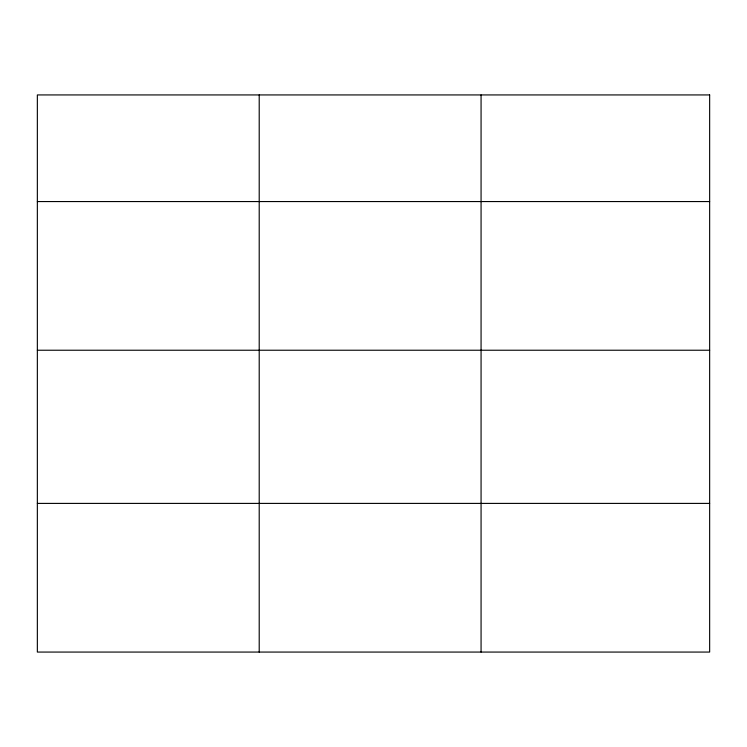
<?xml version="1.0" encoding="UTF-8"?>
<svg xmlns="http://www.w3.org/2000/svg" width="747" height="747" viewBox="0 0 747 747"><rect width="100%" height="100%" fill="white"/><g stroke="black" fill="none" stroke-linecap="round" stroke-linejoin="round"><path stroke-width="1.12" d="M37.35 201.559L709.65 201.559M37.35 350.231L709.65 350.231M37.35 503.403L709.65 503.403M481.068 94.934L481.068 652.066M259.209 94.934L259.209 652.066M709.65 94.934L37.35 94.934L37.35 652.066L709.65 652.066L709.65 94.934"/></g></svg>
